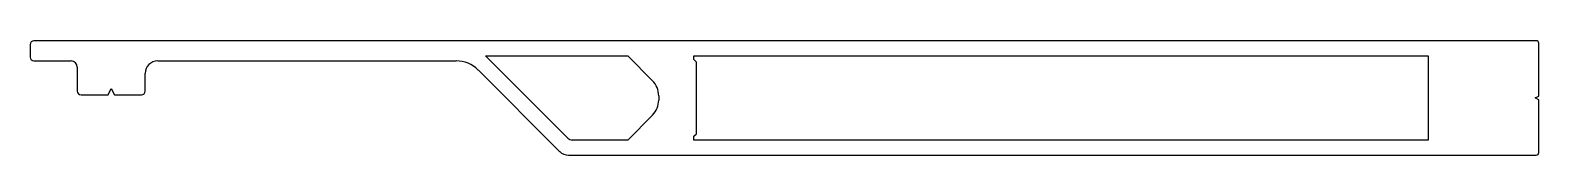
# Model space of a CAD drawing. Extents: x 1477 to 1597, y 1593 to 1603.
import ezdxf

# ---------------------------------------------------------------- set-up
doc = ezdxf.new("R2010")
doc.units = 0
doc.layers.get('0').update_dxf_attribs({"linetype": 'CONTINUOUS'})

msp = doc.modelspace()

# ---------------------------------------------------------------- linework, layer by layer
for p, q in [((1477.31, 1602.28), (1477.31, 1601.28)), ((1597.11, 1602.58), (1477.61, 1602.58)), ((1597.31, 1598.18), (1597.31, 1602.38)), ((1477.61, 1600.98), (1480.56, 1600.98)), ((1487.46, 1600.98), (1511.19, 1600.98)), ((1520.08, 1594.82), (1513.52, 1601.38)), ((1513.52, 1601.38), (1524.84, 1601.38)), ((1524.84, 1601.38), (1526.81, 1599.4)), ((1530.11, 1601.08), (1530.11, 1601.38)), ((1530.11, 1601.38), (1588.51, 1601.38)), ((1530.11, 1601.08), (1530.11, 1601.08)), ((1530.31, 1600.88), (1530.11, 1601.08)), ((1530.31, 1595.18), (1530.31, 1600.88)), ((1588.51, 1601.38), (1588.51, 1594.68)), ((1481.06, 1600.48), (1481.06, 1598.58)), ((1486.46, 1598.58), (1486.46, 1599.98)), ((1512.96, 1600.25), (1519.37, 1593.83)), ((1483.51, 1598.28), (1483.76, 1598.78)), ((1483.76, 1598.78), (1484.01, 1598.28)), ((1481.36, 1598.28), (1483.51, 1598.28)), ((1484.01, 1598.28), (1486.16, 1598.28)), ((1527.31, 1598.2), (1527.31, 1597.86)), ((1597.01, 1598.03), (1597.31, 1598.18)), ((1597.31, 1597.88), (1597.01, 1598.03)), ((1597.31, 1593.68), (1597.31, 1597.88)), ((1526.81, 1596.65), (1524.84, 1594.68)), ((1530.11, 1594.98), (1530.31, 1595.18)), ((1530.11, 1594.68), (1530.11, 1594.98)), ((1519.37, 1593.83), (1519.43, 1593.77)), ((1524.84, 1594.68), (1520.43, 1594.68)), ((1588.51, 1594.68), (1530.11, 1594.68)), ((1520.14, 1593.48), (1597.11, 1593.48))]:
    msp.add_line(p, q)
for centre, radius, start, end in [((1477.61, 1602.28), 0.3, 90, 180), ((1597.11, 1602.38), 0.2, 0.3138, 90.3138), ((1477.61, 1601.28), 0.3, 180, 270), ((1480.56, 1600.48), 0.5, 0, 90), ((1487.46, 1599.98), 1, 90, 180), ((1511.19, 1598.48), 2.5, 45.0851, 90), ((1481.36, 1598.58), 0.3, 180, 270), ((1486.16, 1598.58), 0.3, 270, 360), ((1525.61, 1598.2), 1.7, 0, 45), ((1525.61, 1597.86), 1.7, 315, 0), ((1520.43, 1595.18), 0.5, 225, 270), ((1520.14, 1594.48), 1, 225.0005, 270), ((1597.11, 1593.68), 0.2, 270.3138, 0.3138)]:
    msp.add_arc(centre, radius, start, end)

doc.saveas('drawing.dxf')
